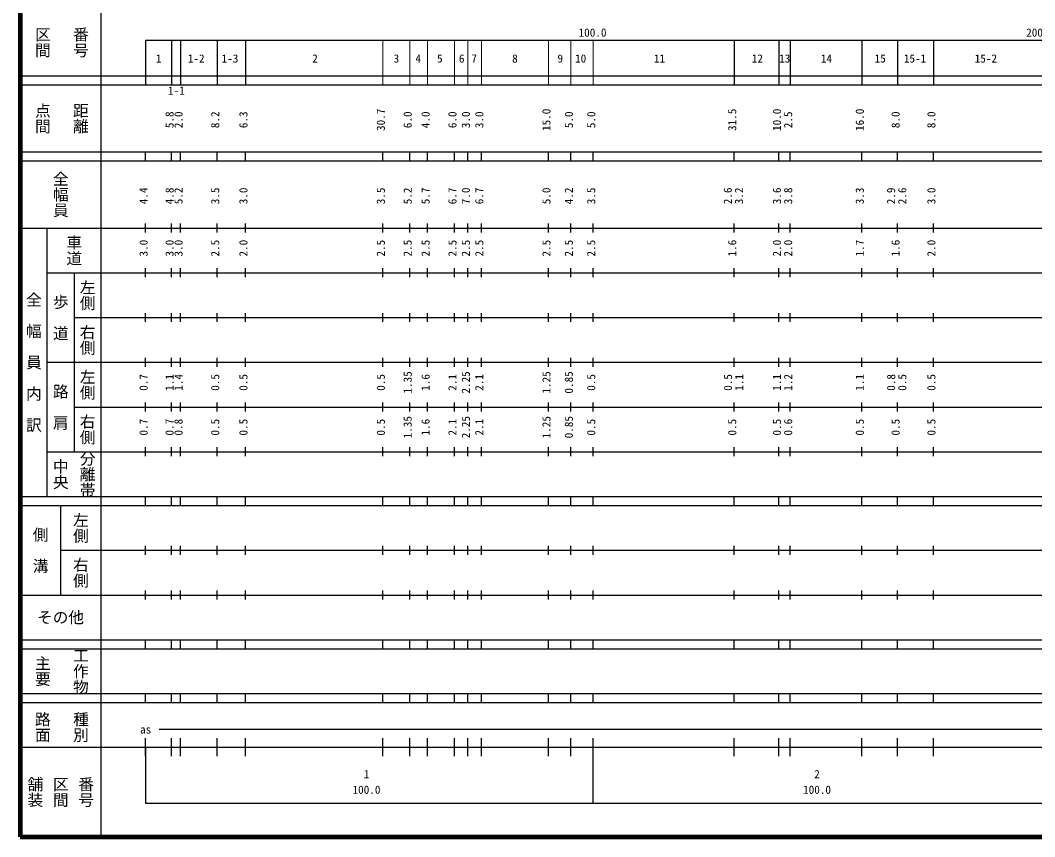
# Model space of a CAD drawing. Units: millimetres on the paper, enlarged 1000 times. Extents: x 40000 to 680000, y 20000 to 380000.
# Drawn here: x 40000 to 266628, y 20000 to 202409 of the extents above; entities that cross this region are included whole.
import ezdxf
from ezdxf.enums import TextEntityAlignment as Align

# ---------------------------------------------------------------- set-up
doc = ezdxf.new("R2010")
doc.units = ezdxf.units.MM
doc.header["$LTSCALE"] = 1000
for name, color, linetype, lineweight in [('M-TTL', 2, 'Continuous', 140), ('M-TTL-BAND', 7, 'Continuous', 25), ('M-TTL-TXT', 7, 'Continuous', 13)]:
    doc.layers.add(name, color=color, linetype=linetype, lineweight=lineweight)
doc.styles.add('@ＭＳ ゴシック', font='')
doc.styles.add('ＭＳ ゴシック', font='')
doc.styles.get('@ＭＳ ゴシック').set_extended_font_data('@MS Gothic')
doc.styles.get('ＭＳ ゴシック').set_extended_font_data('MS Gothic')

msp = doc.modelspace()

# ---------------------------------------------------------------- linework, layer by layer
at = {"layer": 'M-TTL'}
for p, q in [((40000, 380000), (40000, 20000)), ((40000, 20000), (680000, 20000))]:
    msp.add_line(p, q, dxfattribs=at)
at = {"layer": 'M-TTL-BAND'}
for p, q in [((58000, 370000), (58000, 20000)), ((68000, 198000), (579000, 198000)), ((68000, 198000), (68000, 188000)), ((73800, 198000), (73800, 188000)), ((75800, 198000), (75800, 188000)), ((84000, 198000), (84000, 188000)), ((90300, 198000), (90300, 188000)), ((199500, 198000), (199500, 188000)), ((209500, 198000), (209500, 188000)), ((212000, 198000), (212000, 188000)), ((228000, 198000), (228000, 188000)), ((236000, 198000), (236000, 188000)), ((244000, 198000), (244000, 188000)), ((40000, 190000), (579000, 190000)), ((40000, 188000), (579000, 188000)), ((40000, 173000), (579000, 173000)), ((68000, 171000), (68000, 173000)), ((73800, 171000), (73800, 173000)), ((75800, 171000), (75800, 173000)), ((84000, 171000), (84000, 173000)), ((90300, 171000), (90300, 173000)), ((121000, 171000), (121000, 173000)), ((127000, 171000), (127000, 173000)), ((131000, 171000), (131000, 173000)), ((137000, 171000), (137000, 173000)), ((140000, 171000), (140000, 173000)), ((143000, 171000), (143000, 173000)), ((158000, 171000), (158000, 173000)), ((163000, 171000), (163000, 173000)), ((168000, 171000), (168000, 173000)), ((199500, 171000), (199500, 173000)), ((209500, 171000), (209500, 173000)), ((212000, 171000), (212000, 173000)), ((228000, 171000), (228000, 173000)), ((236000, 171000), (236000, 173000)), ((244000, 171000), (244000, 173000)), ((40000, 171000), (579000, 171000)), ((68000, 155000), (68000, 157000)), ((73800, 155000), (73800, 157000)), ((75800, 155000), (75800, 157000)), ((84000, 155000), (84000, 157000)), ((90300, 155000), (90300, 157000)), ((121000, 155000), (121000, 157000)), ((127000, 155000), (127000, 157000)), ((131000, 155000), (131000, 157000)), ((137000, 155000), (137000, 157000)), ((140000, 155000), (140000, 157000)), ((143000, 155000), (143000, 157000)), ((158000, 155000), (158000, 157000)), ((163000, 155000), (163000, 157000)), ((168000, 155000), (168000, 157000)), ((199500, 155000), (199500, 157000)), ((209500, 155000), (209500, 157000)), ((212000, 155000), (212000, 157000)), ((228000, 155000), (228000, 157000)), ((236000, 155000), (236000, 157000)), ((244000, 155000), (244000, 157000)), ((40000, 156000), (579000, 156000)), ((46000, 96000), (46000, 156000)), ((46000, 146000), (579000, 146000)), ((52000, 146000), (52000, 106000)), ((68000, 145000), (68000, 147000)), ((73800, 145000), (73800, 147000)), ((75800, 145000), (75800, 147000)), ((84000, 145000), (84000, 147000)), ((90300, 145000), (90300, 147000)), ((121000, 145000), (121000, 147000)), ((127000, 145000), (127000, 147000)), ((131000, 145000), (131000, 147000)), ((137000, 145000), (137000, 147000)), ((140000, 145000), (140000, 147000)), ((143000, 145000), (143000, 147000)), ((158000, 145000), (158000, 147000)), ((163000, 145000), (163000, 147000)), ((168000, 145000), (168000, 147000)), ((199500, 145000), (199500, 147000)), ((209500, 145000), (209500, 147000)), ((212000, 145000), (212000, 147000)), ((228000, 145000), (228000, 147000)), ((236000, 145000), (236000, 147000)), ((244000, 145000), (244000, 147000)), ((52000, 136000), (579000, 136000)), ((68000, 135000), (68000, 137000)), ((73800, 135000), (73800, 137000)), ((75800, 135000), (75800, 137000)), ((84000, 135000), (84000, 137000)), ((90300, 135000), (90300, 137000)), ((121000, 135000), (121000, 137000)), ((127000, 135000), (127000, 137000)), ((131000, 135000), (131000, 137000)), ((137000, 135000), (137000, 137000)), ((140000, 135000), (140000, 137000)), ((143000, 135000), (143000, 137000)), ((158000, 135000), (158000, 137000)), ((163000, 135000), (163000, 137000)), ((168000, 135000), (168000, 137000)), ((199500, 135000), (199500, 137000)), ((209500, 135000), (209500, 137000)), ((212000, 135000), (212000, 137000)), ((228000, 135000), (228000, 137000)), ((236000, 135000), (236000, 137000)), ((244000, 135000), (244000, 137000)), ((68000, 125000), (68000, 127000)), ((73800, 125000), (73800, 127000)), ((75800, 125000), (75800, 127000)), ((84000, 125000), (84000, 127000)), ((90300, 125000), (90300, 127000)), ((121000, 125000), (121000, 127000)), ((127000, 125000), (127000, 127000)), ((131000, 125000), (131000, 127000)), ((137000, 125000), (137000, 127000)), ((140000, 125000), (140000, 127000)), ((143000, 125000), (143000, 127000)), ((158000, 125000), (158000, 127000)), ((163000, 125000), (163000, 127000)), ((168000, 125000), (168000, 127000)), ((199500, 125000), (199500, 127000)), ((209500, 125000), (209500, 127000)), ((212000, 125000), (212000, 127000)), ((228000, 125000), (228000, 127000)), ((236000, 125000), (236000, 127000)), ((244000, 125000), (244000, 127000)), ((46000, 126000), (579000, 126000)), ((52000, 116000), (579000, 116000)), ((68000, 115000), (68000, 117000)), ((73800, 115000), (73800, 117000)), ((75800, 115000), (75800, 117000)), ((84000, 115000), (84000, 117000)), ((90300, 115000), (90300, 117000)), ((121000, 115000), (121000, 117000)), ((127000, 115000), (127000, 117000)), ((131000, 115000), (131000, 117000)), ((137000, 115000), (137000, 117000)), ((140000, 115000), (140000, 117000)), ((143000, 115000), (143000, 117000)), ((158000, 115000), (158000, 117000)), ((163000, 115000), (163000, 117000)), ((168000, 115000), (168000, 117000)), ((199500, 115000), (199500, 117000)), ((209500, 115000), (209500, 117000)), ((212000, 115000), (212000, 117000)), ((228000, 115000), (228000, 117000)), ((236000, 115000), (236000, 117000)), ((244000, 115000), (244000, 117000)), ((68000, 105000), (68000, 107000)), ((73800, 105000), (73800, 107000)), ((75800, 105000), (75800, 107000)), ((84000, 105000), (84000, 107000)), ((90300, 105000), (90300, 107000)), ((121000, 105000), (121000, 107000)), ((127000, 105000), (127000, 107000)), ((131000, 105000), (131000, 107000)), ((137000, 105000), (137000, 107000)), ((140000, 105000), (140000, 107000)), ((143000, 105000), (143000, 107000)), ((158000, 105000), (158000, 107000)), ((163000, 105000), (163000, 107000)), ((168000, 105000), (168000, 107000)), ((199500, 105000), (199500, 107000)), ((209500, 105000), (209500, 107000)), ((212000, 105000), (212000, 107000)), ((228000, 105000), (228000, 107000)), ((236000, 105000), (236000, 107000)), ((244000, 105000), (244000, 107000)), ((46000, 106000), (579000, 106000)), ((40000, 96000), (579000, 96000)), ((68000, 94000), (68000, 96000)), ((73800, 94000), (73800, 96000)), ((75800, 94000), (75800, 96000)), ((84000, 94000), (84000, 96000)), ((90300, 94000), (90300, 96000)), ((121000, 94000), (121000, 96000)), ((127000, 94000), (127000, 96000)), ((131000, 94000), (131000, 96000)), ((137000, 94000), (137000, 96000)), ((140000, 94000), (140000, 96000)), ((143000, 94000), (143000, 96000)), ((158000, 94000), (158000, 96000)), ((163000, 94000), (163000, 96000)), ((168000, 94000), (168000, 96000)), ((199500, 94000), (199500, 96000)), ((209500, 94000), (209500, 96000)), ((212000, 94000), (212000, 96000)), ((228000, 94000), (228000, 96000)), ((236000, 94000), (236000, 96000)), ((244000, 94000), (244000, 96000)), ((40000, 94000), (579000, 94000)), ((49000, 94000), (49000, 74000)), ((49000, 84000), (579000, 84000)), ((68000, 83000), (68000, 85000)), ((73800, 83000), (73800, 85000)), ((75800, 83000), (75800, 85000)), ((84000, 83000), (84000, 85000)), ((90300, 83000), (90300, 85000)), ((121000, 83000), (121000, 85000)), ((127000, 83000), (127000, 85000)), ((131000, 83000), (131000, 85000)), ((137000, 83000), (137000, 85000)), ((140000, 83000), (140000, 85000)), ((143000, 83000), (143000, 85000)), ((158000, 83000), (158000, 85000)), ((163000, 83000), (163000, 85000)), ((168000, 83000), (168000, 85000)), ((199500, 83000), (199500, 85000)), ((209500, 83000), (209500, 85000)), ((212000, 83000), (212000, 85000)), ((228000, 83000), (228000, 85000)), ((236000, 83000), (236000, 85000)), ((244000, 83000), (244000, 85000)), ((68000, 73000), (68000, 75000)), ((73800, 73000), (73800, 75000)), ((75800, 73000), (75800, 75000)), ((84000, 73000), (84000, 75000)), ((90300, 73000), (90300, 75000)), ((121000, 73000), (121000, 75000)), ((127000, 73000), (127000, 75000)), ((131000, 73000), (131000, 75000)), ((137000, 73000), (137000, 75000)), ((140000, 73000), (140000, 75000)), ((143000, 73000), (143000, 75000)), ((158000, 73000), (158000, 75000)), ((163000, 73000), (163000, 75000)), ((168000, 73000), (168000, 75000)), ((199500, 73000), (199500, 75000)), ((209500, 73000), (209500, 75000)), ((212000, 73000), (212000, 75000)), ((228000, 73000), (228000, 75000)), ((236000, 73000), (236000, 75000)), ((244000, 73000), (244000, 75000)), ((40000, 74000), (579000, 74000)), ((40000, 64000), (579000, 64000)), ((68000, 62000), (68000, 64000)), ((73800, 62000), (73800, 64000)), ((75800, 62000), (75800, 64000)), ((84000, 62000), (84000, 64000)), ((90300, 62000), (90300, 64000)), ((121000, 62000), (121000, 64000)), ((127000, 62000), (127000, 64000)), ((131000, 62000), (131000, 64000)), ((137000, 62000), (137000, 64000)), ((140000, 62000), (140000, 64000)), ((143000, 62000), (143000, 64000)), ((158000, 62000), (158000, 64000)), ((163000, 62000), (163000, 64000)), ((168000, 62000), (168000, 64000)), ((199500, 62000), (199500, 64000)), ((209500, 62000), (209500, 64000)), ((212000, 62000), (212000, 64000)), ((228000, 62000), (228000, 64000)), ((236000, 62000), (236000, 64000)), ((244000, 62000), (244000, 64000)), ((40000, 62000), (579000, 62000)), ((40000, 52000), (579000, 52000)), ((40000, 50000), (579000, 50000)), ((68000, 50000), (68000, 52000)), ((73800, 50000), (73800, 52000)), ((75800, 50000), (75800, 52000)), ((84000, 50000), (84000, 52000)), ((90300, 50000), (90300, 52000)), ((121000, 50000), (121000, 52000)), ((127000, 50000), (127000, 52000)), ((131000, 50000), (131000, 52000)), ((137000, 50000), (137000, 52000)), ((140000, 50000), (140000, 52000)), ((143000, 50000), (143000, 52000)), ((158000, 50000), (158000, 52000)), ((163000, 50000), (163000, 52000)), ((168000, 50000), (168000, 52000)), ((199500, 50000), (199500, 52000)), ((209500, 50000), (209500, 52000)), ((212000, 50000), (212000, 52000)), ((228000, 50000), (228000, 52000)), ((236000, 50000), (236000, 52000)), ((244000, 50000), (244000, 52000)), ((71000, 44000), (274970, 44000)), ((68000, 38000), (68000, 42000)), ((73800, 38000), (73800, 42000)), ((75800, 38000), (75800, 42000)), ((84000, 38000), (84000, 42000)), ((90300, 38000), (90300, 42000)), ((121000, 38000), (121000, 42000)), ((127000, 38000), (127000, 42000)), ((131000, 38000), (131000, 42000)), ((137000, 38000), (137000, 42000)), ((140000, 38000), (140000, 42000)), ((143000, 38000), (143000, 42000)), ((158000, 38000), (158000, 42000)), ((163000, 38000), (163000, 42000)), ((168000, 38000), (168000, 42000)), ((199500, 38000), (199500, 42000)), ((209500, 38000), (209500, 42000)), ((212000, 38000), (212000, 42000)), ((228000, 38000), (228000, 42000)), ((236000, 38000), (236000, 42000)), ((244000, 38000), (244000, 42000)), ((40000, 40000), (579000, 40000)), ((68000, 40000), (68000, 27500)), ((168000, 27500), (168000, 40000)), ((68000, 27500), (579000, 27500))]:
    msp.add_line(p, q, dxfattribs=at)
at = {"layer": 'M-TTL-TXT'}
for p, q in [((121000, 198000), (121000, 188000)), ((127000, 198000), (127000, 188000)), ((131000, 198000), (131000, 188000)), ((137000, 198000), (137000, 188000)), ((140000, 198000), (140000, 188000)), ((143000, 198000), (143000, 188000)), ((158000, 198000), (158000, 188000)), ((163000, 198000), (163000, 188000)), ((168000, 198000), (168000, 188000))]:
    msp.add_line(p, q, dxfattribs=at)

# ---------------------------------------------------------------- texts
at = {"layer": 'M-TTL-BAND', "style": '@ＭＳ ゴシック'}
for s, p in [('区間', (45000, 197500)), ('番号', (53500, 197500)), ('点間', (45000, 180500)), ('距離', (53500, 180500)), ('全幅員', (49000, 163500)), ('車道', (52000, 151000)), ('左側', (55000, 141000)), ('全\u3000幅\u3000員\u3000内\u3000訳', (43000, 126000)), ('歩\u3000道', (49000, 136000)), ('右側', (55000, 131000)), ('左側', (55000, 121000)), ('路\u3000肩', (49000, 116000)), ('右側', (55000, 111000)), ('中央', (49000, 101000)), ('分離帯', (55000, 101000)), ('左側', (53500, 89000)), ('側\u3000溝', (44500, 84000)), ('右側', (53500, 79000)), ('工作物', (53500, 57000)), ('主要', (45000, 57000)), ('路面', (45000, 44500)), ('種別', (53500, 44500)), ('舗装', (43333, 30000)), ('区間', (49000, 30000)), ('番号', (54667, 30000))]:
    msp.add_text(s, height=2566, rotation=270, dxfattribs=at).set_placement(p, align=Align.MIDDLE_CENTER)
at = {"layer": 'M-TTL-BAND', "style": 'ＭＳ ゴシック'}
for s, p in [('100.0', (167844, 198195)), ('200.0', (267844, 198195)), ('1', (70925, 192405)), ('1-2', (79297, 192405)), ('1-3', (86846, 192405)), ('2', (105846, 192405)), ('3', (124024, 192405)), ('4', (128916, 192405)), ('5', (133724, 192405)), ('6', (138617, 192405)), ('7', (141400, 192405)), ('8', (150510, 192405)), ('9', (160632, 192405)), ('10', (165187, 192405)), ('11', (182817, 192405)), ('12', (204663, 192405)), ('13', (210779, 192405)), ('14', (220100, 192405)), ('15', (232120, 192405)), ('15-1', (239880, 192405)), ('15-2', (255717, 192405)), ('1-1', (74868, 185218)), ('as', (68000, 42500)), ('1', (117346, 32523)), ('2', (218000, 32523)), ('100.0', (117346, 29033)), ('100.0', (218000, 29033))]:
    msp.add_text(s, height=1833, dxfattribs=at).set_placement(p, align=Align.BOTTOM_CENTER)
for s, p in [('5.8', (74800, 180174)), ('2.0', (76800, 180174)), ('8.2', (85000, 180174)), ('6.3', (91300, 180174)), ('30.7', (122000, 180174)), ('6.0', (128000, 180174)), ('4.0', (132000, 180174)), ('6.0', (138000, 180174)), ('3.0', (141000, 180174)), ('3.0', (144000, 180174)), ('15.0', (159000, 180174)), ('5.0', (164000, 180174)), ('5.0', (169000, 180174)), ('31.5', (200500, 180174)), ('10.0', (210500, 180174)), ('2.5', (213000, 180174)), ('16.0', (229000, 180174)), ('8.0', (237000, 180174)), ('8.0', (245000, 180174)), ('4.4', (69000, 163174)), ('4.8', (74800, 163174)), ('5.2', (76800, 163174)), ('3.5', (85000, 163174)), ('3.0', (91300, 163174)), ('3.5', (122000, 163174)), ('5.2', (128000, 163174)), ('5.7', (132000, 163174)), ('6.7', (138000, 163174)), ('7.0', (141000, 163174)), ('6.7', (144000, 163174)), ('5.0', (159000, 163174)), ('4.2', (164000, 163174)), ('3.5', (169000, 163174)), ('2.6', (199518, 163174)), ('3.2', (202018, 163174)), ('3.6', (210500, 163174)), ('3.8', (213000, 163174)), ('3.3', (229000, 163174)), ('2.9', (236000, 163174)), ('2.6', (238500, 163174)), ('3.0', (245000, 163174)), ('3.0', (69000, 151500)), ('3.0', (74800, 151500)), ('3.0', (76800, 151500)), ('2.5', (85000, 151500)), ('2.0', (91300, 151500)), ('2.5', (122000, 151500)), ('2.5', (128000, 151500)), ('2.5', (132000, 151500)), ('2.5', (138000, 151500)), ('2.5', (141000, 151500)), ('2.5', (144000, 151500)), ('2.5', (159000, 151500)), ('2.5', (164000, 151500)), ('2.5', (169000, 151500)), ('1.6', (200500, 151500)), ('2.0', (210500, 151500)), ('2.0', (213000, 151500)), ('1.7', (229000, 151500)), ('1.6', (237000, 151500)), ('2.0', (245000, 151500)), ('0.7', (69000, 121500)), ('1.1', (74800, 121500)), ('1.4', (76800, 121500)), ('0.5', (85000, 121500)), ('0.5', (91300, 121500)), ('0.5', (122000, 121500)), ('1.35', (128000, 121500)), ('1.6', (132000, 121500)), ('2.1', (138000, 121500)), ('2.25', (141000, 121500)), ('2.1', (144000, 121500)), ('1.25', (159000, 121500)), ('0.85', (164000, 121500)), ('0.5', (169000, 121500)), ('0.5', (199560, 121500)), ('1.1', (202060, 121500)), ('1.1', (210500, 121500)), ('1.2', (213000, 121500)), ('1.1', (229000, 121500)), ('0.8', (236000, 121500)), ('0.5', (238500, 121500)), ('0.5', (245000, 121500)), ('1.35', (128000, 111500)), ('2.25', (141000, 111500)), ('1.25', (159000, 111500)), ('0.85', (164000, 111500)), ('0.7', (69000, 111500)), ('0.7', (74800, 111500)), ('0.8', (76800, 111500)), ('0.5', (85000, 111500)), ('0.5', (91300, 111500)), ('0.5', (122000, 111500)), ('1.6', (132000, 111500)), ('2.1', (138000, 111500)), ('2.1', (144000, 111500)), ('0.5', (169000, 111500)), ('0.5', (200500, 111500)), ('0.5', (210500, 111500)), ('0.6', (213000, 111500)), ('0.5', (229000, 111500)), ('0.5', (237000, 111500)), ('0.5', (245000, 111500))]:
    msp.add_text(s, height=1833, rotation=90, dxfattribs=at).set_placement(p, align=Align.BOTTOM_CENTER)
msp.add_text('その他', height=2566, dxfattribs=at).set_placement((49000, 69000), align=Align.MIDDLE_CENTER)

doc.saveas('drawing.dxf')
